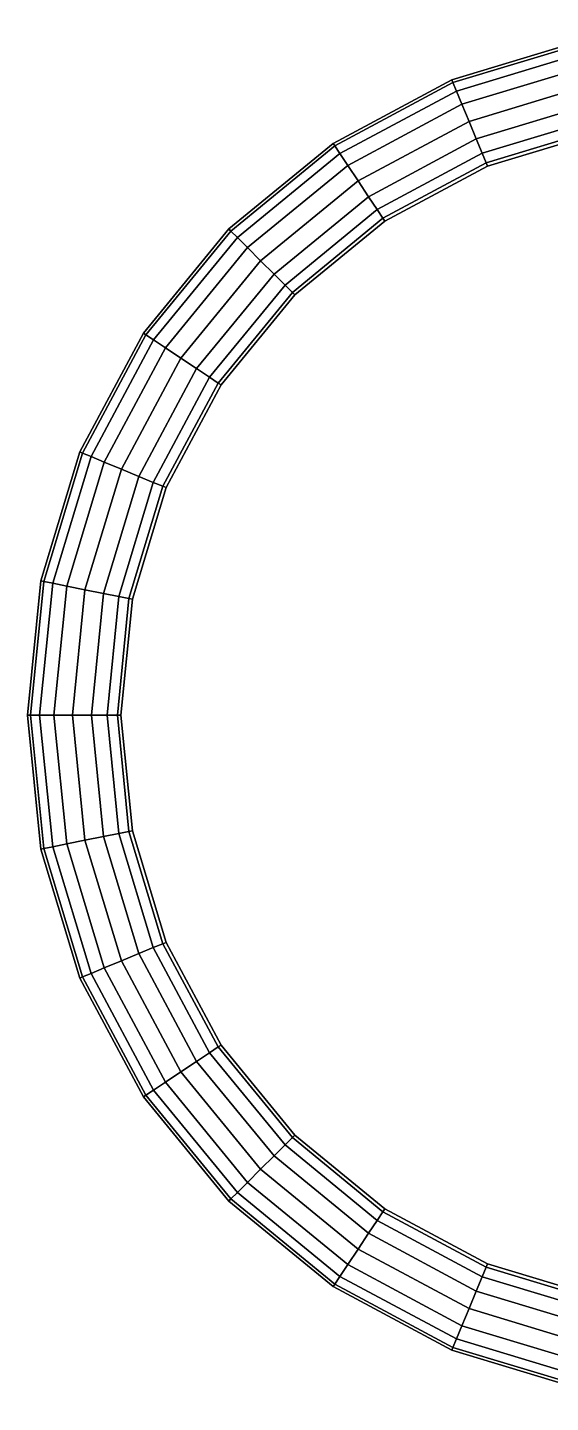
# Model space of a CAD drawing. Extents: x -1.16 to -0.13, y -0.58 to 0.46.
# Drawn here: x -1.165 to -0.77, y -0.581 to 0.457 of the extents above; entities that cross this region are included whole.
import ezdxf

# ---------------------------------------------------------------- set-up
doc = ezdxf.new("R2010")
doc.units = 0

# ---------------------------------------------------------------- blocks, each defined once
blk = doc.blocks.new('Circle')
at = {"layer": 'Meshes', "color": 250}
mesh = blk.add_polyface(dxfattribs=at)
corners = [(-0.137886, 0.693204), (-0.139745, 0.702547, 0.001734), (0, 0.716445, 0.001734), (0, 0.706917), (0, 0.691966), (-0.13497, 0.678543), (-0.124125, 0.624019), (-0.127298, 0.639973), (0, 0.652634), (0, 0.636363), (0, 0.625517, 0.001734), (-0.122009, 0.613382, 0.001734), (-0.131177, 0.659474), (0, 0.67252), (-0.100012, 0.266858, 0.006935), (-0.096443, 0.260722, 0.001734), (-0.111057, 0.259121, 0.001734), (-0.114958, 0.265221, 0.006935), (-0.114958, 0.265221, 0.020225), (-0.100012, 0.266858, 0.020225), (-0.085712, 0.264944, 0.020225), (-0.085712, 0.264944, 0.006935), (-0.140364, 0.705661, 0.006935), (0, 0.719621, 0.006935), (-0.140364, 0.705661, 0.020225), (0, 0.719621, 0.020225), (-0.121304, 0.609837, 0.006935), (-0.237991, 0.574562, 0.006935), (-0.239374, 0.577902, 0.001734), (0, 0.621901, 0.006935), (0, 0.621901, 0.020225), (-0.121304, 0.609837, 0.020225), (-0.237991, 0.574562, 0.020225), (-0.121304, 0.609837, 0.046222), (-0.237991, 0.574562, 0.046222), (0, 0.621901, 0.046222), (0, 0.621901, 0.072573), (-0.121304, 0.609837, 0.072573), (-0.237991, 0.574562, 0.072573), (-0.140364, 0.705661, 0.046222), (0, 0.719621, 0.046222), (-0.140364, 0.705661, 0.072573), (0, 0.719621, 0.072573), (-0.100012, 0.266858, 0.046222), (-0.114958, 0.265221, 0.046222), (-0.114958, 0.265221, 0.072573), (-0.100012, 0.266858, 0.072573), (-0.085712, 0.264944, 0.072573), (-0.085712, 0.264944, 0.046222), (-0.100012, 0.266858, 0.086922), (-0.114958, 0.265221, 0.086922), (-0.111057, 0.259121, 0.093183), (-0.096443, 0.260722, 0.093183), (-0.085712, 0.264944, 0.086922), (-0.140364, 0.705661, 0.086922), (0, 0.719621, 0.086922), (-0.139745, 0.702547, 0.093183), (0, 0.716445, 0.093183), (-0.121304, 0.609837, 0.086922), (-0.237991, 0.574562, 0.086922), (0, 0.621901, 0.086922), (0, 0.625517, 0.093183), (-0.122009, 0.613382, 0.093183), (-0.239374, 0.577902, 0.093183), (-0.137886, 0.693204, 0.095271), (0, 0.706917, 0.095271), (-0.13497, 0.678543, 0.095271), (0, 0.691966, 0.095271), (-0.124125, 0.624018, 0.095271), (0, 0.636363, 0.095271), (0, 0.652634, 0.095271), (-0.127298, 0.639973, 0.095271), (-0.243525, 0.587923, 0.095271), (-0.131177, 0.659474, 0.095271), (0, 0.67252, 0.095271)]
mesh.append_faces([[corners[k] for k in face] for face in [(0, 1, 2, 3), (0, 3, 4, 5), (6, 7, 8, 9), (6, 9, 10, 11), (12, 5, 4, 13), (12, 13, 8, 7), (14, 15, 16, 17), (14, 17, 18, 19), (14, 19, 20, 21), (22, 23, 2, 1), (22, 24, 25, 23), (26, 27, 28, 11), (26, 11, 10, 29), (26, 29, 30, 31), (26, 31, 32, 27), (33, 34, 32, 31), (33, 31, 30, 35), (33, 35, 36, 37), (33, 37, 38, 34), (39, 40, 25, 24), (39, 41, 42, 40), (43, 19, 18, 44), (43, 44, 45, 46), (43, 46, 47, 48), (43, 48, 20, 19), (49, 46, 45, 50), (49, 50, 51, 52), (49, 53, 47, 46), (54, 55, 42, 41), (54, 56, 57, 55), (58, 59, 38, 37), (58, 37, 36, 60), (58, 60, 61, 62), (58, 62, 63, 59), (64, 65, 57, 56), (64, 66, 67, 65), (68, 69, 70, 71), (68, 72, 63, 62), (68, 62, 61, 69), (73, 74, 67, 66), (73, 71, 70, 74)]], dxfattribs={"color": 250})
mesh = blk.add_polyface(dxfattribs=at)
corners = [(-0.392668, 0.58767), (-0.39796, 0.59559, 0.001734), (-0.274171, 0.661909, 0.001734), (-0.270525, 0.653107), (-0.264804, 0.639293), (-0.384363, 0.575241), (-0.137886, 0.693204), (-0.13497, 0.678543), (-0.139745, 0.702547, 0.001734), (-0.353478, 0.529017), (-0.362515, 0.542543), (-0.249752, 0.602955), (-0.243525, 0.587923), (-0.239374, 0.577902, 0.001734), (-0.347453, 0.52, 0.001734), (-0.373561, 0.559075), (-0.257362, 0.621327), (-0.124125, 0.624019), (-0.122009, 0.613382, 0.001734), (-0.127298, 0.639973), (-0.131177, 0.659474), (-0.140364, 0.705661, 0.006935), (-0.275387, 0.664843, 0.006935), (-0.275387, 0.664843, 0.020225), (-0.140364, 0.705661, 0.020225), (-0.399724, 0.59823, 0.006935), (-0.399724, 0.59823, 0.020225), (-0.345444, 0.516994, 0.006935), (-0.237991, 0.574562, 0.006935), (-0.237991, 0.574562, 0.020225), (-0.345444, 0.516994, 0.020225), (-0.345444, 0.516994, 0.046222), (-0.237991, 0.574562, 0.046222), (-0.237991, 0.574562, 0.072573), (-0.345444, 0.516994, 0.072573), (-0.399724, 0.59823, 0.046222), (-0.275387, 0.664843, 0.046222), (-0.399724, 0.59823, 0.072573), (-0.275387, 0.664843, 0.072573), (-0.140364, 0.705661, 0.046222), (-0.140364, 0.705661, 0.072573), (-0.140364, 0.705661, 0.086922), (-0.275387, 0.664843, 0.086922), (-0.274171, 0.661909, 0.093183), (-0.139745, 0.702547, 0.093183), (-0.399724, 0.59823, 0.086922), (-0.39796, 0.59559, 0.093183), (-0.345444, 0.516994, 0.086922), (-0.237991, 0.574562, 0.086922), (-0.239374, 0.577902, 0.093183), (-0.347453, 0.52, 0.093183), (-0.392668, 0.58767, 0.095271), (-0.270525, 0.653107, 0.095271), (-0.384363, 0.575241, 0.095271), (-0.264804, 0.639293, 0.095271), (-0.137886, 0.693204, 0.095271), (-0.13497, 0.678543, 0.095271), (-0.353478, 0.529017, 0.095271), (-0.243525, 0.587923, 0.095271), (-0.249752, 0.602955, 0.095271), (-0.362515, 0.542543, 0.095271), (-0.373561, 0.559075, 0.095271), (-0.257362, 0.621327, 0.095271), (-0.124125, 0.624018, 0.095271), (-0.127298, 0.639973, 0.095271), (-0.131177, 0.659474, 0.095271)]
mesh.append_faces([[corners[k] for k in face] for face in [(0, 1, 2, 3), (0, 3, 4, 5), (6, 7, 4, 3), (6, 3, 2, 8), (9, 10, 11, 12), (9, 12, 13, 14), (15, 5, 4, 16), (15, 16, 11, 10), (17, 18, 13, 12), (17, 12, 11, 19), (20, 19, 11, 16), (20, 16, 4, 7), (21, 8, 2, 22), (21, 22, 23, 24), (25, 22, 2, 1), (25, 26, 23, 22), (27, 14, 13, 28), (27, 28, 29, 30), (31, 30, 29, 32), (31, 32, 33, 34), (35, 36, 23, 26), (35, 37, 38, 36), (39, 24, 23, 36), (39, 36, 38, 40), (41, 40, 38, 42), (41, 42, 43, 44), (45, 42, 38, 37), (45, 46, 43, 42), (47, 34, 33, 48), (47, 48, 49, 50), (51, 52, 43, 46), (51, 53, 54, 52), (55, 44, 43, 52), (55, 52, 54, 56), (57, 58, 59, 60), (57, 50, 49, 58), (61, 62, 54, 53), (61, 60, 59, 62), (63, 64, 59, 58), (65, 56, 54, 62), (65, 62, 59, 64)]], dxfattribs={"color": 250})
mesh = blk.add_polyface(dxfattribs=at)
corners = [(-0.587669, 0.392668), (-0.59559, 0.397961, 0.001734), (-0.506603, 0.506603, 0.001734), (-0.499866, 0.499866), (-0.489294, 0.489294), (-0.57524, 0.384364), (-0.392668, 0.58767), (-0.384363, 0.575241), (-0.39796, 0.59559, 0.001734), (-0.529017, 0.353478), (-0.542543, 0.362516), (-0.461482, 0.461482), (-0.449977, 0.449977), (-0.559074, 0.373562), (-0.475543, 0.475543), (-0.353478, 0.529017), (-0.347453, 0.52, 0.001734), (-0.442307, 0.442307, 0.001734), (-0.362515, 0.542543), (-0.373561, 0.559075), (-0.399724, 0.59823, 0.006935), (-0.508849, 0.508849, 0.006935), (-0.508849, 0.508849, 0.020225), (-0.399724, 0.59823, 0.020225), (-0.59823, 0.399725, 0.006935), (-0.59823, 0.399725, 0.020225), (-0.345444, 0.516994, 0.006935), (-0.43975, 0.43975, 0.006935), (-0.345444, 0.516994, 0.020225), (-0.43975, 0.43975, 0.020225), (-0.345444, 0.516994, 0.046222), (-0.43975, 0.43975, 0.046222), (-0.345444, 0.516994, 0.072573), (-0.43975, 0.43975, 0.072573), (-0.59823, 0.399725, 0.046222), (-0.508849, 0.508849, 0.046222), (-0.59823, 0.399725, 0.072573), (-0.508849, 0.508849, 0.072573), (-0.399724, 0.59823, 0.046222), (-0.399724, 0.59823, 0.072573), (-0.399724, 0.59823, 0.086922), (-0.508849, 0.508849, 0.086922), (-0.506603, 0.506603, 0.093183), (-0.39796, 0.59559, 0.093183), (-0.59823, 0.399725, 0.086922), (-0.59559, 0.397961, 0.093183), (-0.345444, 0.516994, 0.086922), (-0.43975, 0.43975, 0.086922), (-0.347453, 0.52, 0.093183), (-0.442307, 0.442307, 0.093183), (-0.587669, 0.392668, 0.095271), (-0.499866, 0.499866, 0.095271), (-0.57524, 0.384364, 0.095271), (-0.489294, 0.489294, 0.095271), (-0.392668, 0.58767, 0.095271), (-0.384363, 0.575241, 0.095271), (-0.529017, 0.353478, 0.095271), (-0.449977, 0.449977, 0.095271), (-0.461482, 0.461482, 0.095271), (-0.542543, 0.362516, 0.095271), (-0.559074, 0.373562, 0.095271), (-0.475543, 0.475543, 0.095271), (-0.353478, 0.529017, 0.095271), (-0.362515, 0.542543, 0.095271), (-0.373561, 0.559075, 0.095271)]
mesh.append_faces([[corners[k] for k in face] for face in [(0, 1, 2, 3), (0, 3, 4, 5), (6, 7, 4, 3), (6, 3, 2, 8), (9, 10, 11, 12), (13, 5, 4, 14), (13, 14, 11, 10), (15, 16, 17, 12), (15, 12, 11, 18), (19, 18, 11, 14), (19, 14, 4, 7), (20, 8, 2, 21), (20, 21, 22, 23), (24, 21, 2, 1), (24, 25, 22, 21), (26, 27, 17, 16), (26, 28, 29, 27), (30, 31, 29, 28), (30, 32, 33, 31), (34, 35, 22, 25), (34, 36, 37, 35), (38, 23, 22, 35), (38, 35, 37, 39), (40, 39, 37, 41), (40, 41, 42, 43), (44, 41, 37, 36), (44, 45, 42, 41), (46, 47, 33, 32), (46, 48, 49, 47), (50, 51, 42, 45), (50, 52, 53, 51), (54, 43, 42, 51), (54, 51, 53, 55), (56, 57, 58, 59), (60, 61, 53, 52), (60, 59, 58, 61), (62, 63, 58, 57), (62, 57, 49, 48), (64, 55, 53, 61), (64, 61, 58, 63)]], dxfattribs={"color": 250})
mesh = blk.add_polyface(dxfattribs=at)
corners = [(-0.693204, 0.137887), (-0.702546, 0.139745, 0.001734), (-0.661909, 0.274172, 0.001734), (-0.653106, 0.270526), (-0.587669, 0.392668), (-0.57524, 0.384364), (-0.639293, 0.264804), (-0.59559, 0.397961, 0.001734), (-0.529017, 0.353478), (-0.52, 0.347453, 0.001734), (-0.577902, 0.239375, 0.001734), (-0.587923, 0.243526), (-0.602955, 0.249752), (-0.542543, 0.362516), (-0.449977, 0.449977), (-0.442307, 0.442307, 0.001734), (-0.559074, 0.373562), (-0.621327, 0.257362), (-0.59823, 0.399725, 0.006935), (-0.664843, 0.275387, 0.006935), (-0.664843, 0.275387, 0.020225), (-0.59823, 0.399725, 0.020225), (-0.705661, 0.140365, 0.006935), (-0.705661, 0.140365, 0.020225), (-0.516994, 0.345445, 0.006935), (-0.574561, 0.237991, 0.006935), (-0.43975, 0.43975, 0.006935), (-0.43975, 0.43975, 0.020225), (-0.516994, 0.345445, 0.020225), (-0.574561, 0.237991, 0.020225), (-0.516994, 0.345445, 0.046222), (-0.574561, 0.237991, 0.046222), (-0.43975, 0.43975, 0.046222), (-0.43975, 0.43975, 0.072573), (-0.516994, 0.345445, 0.072573), (-0.574561, 0.237991, 0.072573), (-0.705661, 0.140365, 0.046222), (-0.664843, 0.275387, 0.046222), (-0.705661, 0.140365, 0.072573), (-0.664843, 0.275387, 0.072573), (-0.59823, 0.399725, 0.046222), (-0.59823, 0.399725, 0.072573), (-0.59823, 0.399725, 0.086922), (-0.664843, 0.275387, 0.086922), (-0.661909, 0.274172, 0.093183), (-0.59559, 0.397961, 0.093183), (-0.705661, 0.140365, 0.086922), (-0.702546, 0.139745, 0.093183), (-0.516994, 0.345445, 0.086922), (-0.574561, 0.237991, 0.086922), (-0.43975, 0.43975, 0.086922), (-0.442307, 0.442307, 0.093183), (-0.52, 0.347453, 0.093183), (-0.577902, 0.239375, 0.093183), (-0.693204, 0.137887, 0.095271), (-0.653106, 0.270526, 0.095271), (-0.587669, 0.392668, 0.095271), (-0.639293, 0.264804, 0.095271), (-0.57524, 0.384364, 0.095271), (-0.529017, 0.353478, 0.095271), (-0.542543, 0.362516, 0.095271), (-0.602955, 0.249752, 0.095271), (-0.587923, 0.243526, 0.095271), (-0.449977, 0.449977, 0.095271), (-0.559074, 0.373562, 0.095271), (-0.621327, 0.257362, 0.095271)]
mesh.append_faces([[corners[k] for k in face] for face in [(0, 1, 2, 3), (4, 5, 6, 3), (4, 3, 2, 7), (8, 9, 10, 11), (8, 11, 12, 13), (8, 14, 15, 9), (16, 13, 12, 17), (16, 17, 6, 5), (18, 7, 2, 19), (18, 19, 20, 21), (22, 19, 2, 1), (22, 23, 20, 19), (24, 25, 10, 9), (24, 9, 15, 26), (24, 26, 27, 28), (24, 28, 29, 25), (30, 31, 29, 28), (30, 28, 27, 32), (30, 32, 33, 34), (30, 34, 35, 31), (36, 37, 20, 23), (36, 38, 39, 37), (40, 21, 20, 37), (40, 37, 39, 41), (42, 41, 39, 43), (42, 43, 44, 45), (46, 43, 39, 38), (46, 47, 44, 43), (48, 49, 35, 34), (48, 34, 33, 50), (48, 50, 51, 52), (48, 52, 53, 49), (54, 55, 44, 47), (56, 45, 44, 55), (56, 55, 57, 58), (59, 60, 61, 62), (59, 62, 53, 52), (59, 52, 51, 63), (64, 58, 57, 65), (64, 65, 61, 60)]], dxfattribs={"color": 250})
mesh = blk.add_polyface(dxfattribs=at)
corners = [(-0.693204, 0.137887), (-0.678542, 0.134971), (-0.691966, 0), (-0.706917, 0), (-0.716445, 0, 0.001734), (-0.702546, 0.139745, 0.001734), (-0.653106, 0.270526), (-0.639293, 0.264804), (-0.624018, 0.124125), (-0.613382, 0.122009, 0.001734), (-0.625516, 0, 0.001734), (-0.636363, 0), (-0.652634, 0), (-0.639973, 0.127299), (-0.602955, 0.249752), (-0.587923, 0.243526), (-0.577902, 0.239375, 0.001734), (-0.659473, 0.131177), (-0.67252, 0), (-0.621327, 0.257362), (-0.705661, 0.140365, 0.006935), (-0.719621, 0, 0.006935), (-0.719621, 0, 0.020225), (-0.705661, 0.140365, 0.020225), (-0.609836, 0.121304, 0.006935), (-0.621901, 0, 0.006935), (-0.574561, 0.237991, 0.006935), (-0.574561, 0.237991, 0.020225), (-0.609836, 0.121304, 0.020225), (-0.621901, 0, 0.020225), (-0.609836, 0.121304, 0.046222), (-0.621901, 0, 0.046222), (-0.574561, 0.237991, 0.046222), (-0.574561, 0.237991, 0.072573), (-0.609836, 0.121304, 0.072573), (-0.621901, 0, 0.072573), (-0.705661, 0.140365, 0.046222), (-0.719621, 0, 0.046222), (-0.719621, 0, 0.072573), (-0.705661, 0.140365, 0.072573), (-0.705661, 0.140365, 0.086922), (-0.719621, 0, 0.086922), (-0.716445, 0, 0.093183), (-0.702546, 0.139745, 0.093183), (-0.609836, 0.121304, 0.086922), (-0.621901, 0, 0.086922), (-0.574561, 0.237991, 0.086922), (-0.577902, 0.239375, 0.093183), (-0.613382, 0.122009, 0.093183), (-0.625516, 0, 0.093183), (-0.693204, 0.137887, 0.095271), (-0.706917, 0, 0.09527), (-0.691966, 0, 0.09527), (-0.678542, 0.134971, 0.095271), (-0.639293, 0.264804, 0.095271), (-0.653106, 0.270526, 0.095271), (-0.624018, 0.124125, 0.09527), (-0.587923, 0.243526, 0.095271), (-0.602955, 0.249752, 0.095271), (-0.639973, 0.127299, 0.09527), (-0.652634, 0, 0.09527), (-0.636363, 0, 0.09527), (-0.659473, 0.131177, 0.095271), (-0.621327, 0.257362, 0.095271), (-0.67252, 0, 0.09527)]
mesh.append_faces([[corners[k] for k in face] for face in [(0, 1, 2, 3), (0, 3, 4, 5), (0, 6, 7, 1), (8, 9, 10, 11), (8, 11, 12, 13), (8, 13, 14, 15), (8, 15, 16, 9), (17, 13, 12, 18), (17, 18, 2, 1), (17, 1, 7, 19), (17, 19, 14, 13), (20, 5, 4, 21), (20, 21, 22, 23), (24, 25, 10, 9), (24, 9, 16, 26), (24, 26, 27, 28), (24, 28, 29, 25), (30, 31, 29, 28), (30, 28, 27, 32), (30, 32, 33, 34), (30, 34, 35, 31), (36, 23, 22, 37), (36, 37, 38, 39), (40, 39, 38, 41), (40, 41, 42, 43), (44, 45, 35, 34), (44, 34, 33, 46), (44, 46, 47, 48), (44, 48, 49, 45), (50, 43, 42, 51), (50, 51, 52, 53), (50, 53, 54, 55), (56, 57, 58, 59), (56, 59, 60, 61), (56, 61, 49, 48), (56, 48, 47, 57), (62, 63, 54, 53), (62, 53, 52, 64), (62, 64, 60, 59), (62, 59, 58, 63)]], dxfattribs={"color": 250})
mesh = blk.add_polyface(dxfattribs=at)
corners = [(-0.693204, -0.137887), (-0.678542, -0.134971), (-0.639293, -0.264804), (-0.653106, -0.270526), (-0.702546, -0.139745, 0.001734), (-0.716445, 0, 0.001734), (-0.706917, 0), (-0.691966, 0), (-0.624018, -0.124125), (-0.613382, -0.122009, 0.001734), (-0.577902, -0.239375, 0.001734), (-0.587923, -0.243526), (-0.602955, -0.249752), (-0.639973, -0.127299), (-0.652634, 0), (-0.636363, 0), (-0.625516, 0, 0.001734), (-0.659473, -0.131177), (-0.621327, -0.257362), (-0.67252, 0), (-0.705661, -0.140365, 0.006935), (-0.719621, 0, 0.006935), (-0.705661, -0.140365, 0.020225), (-0.719621, 0, 0.020225), (-0.609836, -0.121304, 0.006935), (-0.574561, -0.237991, 0.006935), (-0.621901, 0, 0.006935), (-0.621901, 0, 0.020225), (-0.609836, -0.121304, 0.020225), (-0.574561, -0.237991, 0.020225), (-0.609836, -0.121304, 0.046222), (-0.574561, -0.237991, 0.046222), (-0.621901, 0, 0.046222), (-0.621901, 0, 0.072573), (-0.609836, -0.121304, 0.072573), (-0.574561, -0.237991, 0.072573), (-0.705661, -0.140365, 0.046222), (-0.719621, 0, 0.046222), (-0.705661, -0.140365, 0.072573), (-0.719621, 0, 0.072573), (-0.705661, -0.140365, 0.086922), (-0.719621, 0, 0.086922), (-0.702546, -0.139745, 0.093183), (-0.716445, 0, 0.093183), (-0.609836, -0.121304, 0.086922), (-0.574561, -0.237991, 0.086922), (-0.621901, 0, 0.086922), (-0.625516, 0, 0.093183), (-0.613382, -0.122009, 0.093183), (-0.577902, -0.239375, 0.093183), (-0.693204, -0.137887, 0.09527), (-0.706917, 0, 0.09527), (-0.661909, -0.274172, 0.093183), (-0.653106, -0.270526, 0.09527), (-0.639293, -0.264804, 0.09527), (-0.678542, -0.134971, 0.09527), (-0.691966, 0, 0.09527), (-0.624018, -0.124125, 0.09527), (-0.636363, 0, 0.09527), (-0.652634, 0, 0.09527), (-0.639973, -0.127299, 0.09527), (-0.602955, -0.249752, 0.09527), (-0.587923, -0.243526, 0.09527), (-0.659473, -0.131177, 0.09527), (-0.67252, 0, 0.09527), (-0.621327, -0.257362, 0.09527)]
mesh.append_faces([[corners[k] for k in face] for face in [(0, 1, 2, 3), (0, 4, 5, 6), (0, 6, 7, 1), (8, 9, 10, 11), (8, 11, 12, 13), (8, 13, 14, 15), (8, 15, 16, 9), (17, 13, 12, 18), (17, 18, 2, 1), (17, 1, 7, 19), (17, 19, 14, 13), (20, 21, 5, 4), (20, 22, 23, 21), (24, 25, 10, 9), (24, 9, 16, 26), (24, 26, 27, 28), (24, 28, 29, 25), (30, 31, 29, 28), (30, 28, 27, 32), (30, 32, 33, 34), (30, 34, 35, 31), (36, 37, 23, 22), (36, 38, 39, 37), (40, 41, 39, 38), (40, 42, 43, 41), (44, 45, 35, 34), (44, 34, 33, 46), (44, 46, 47, 48), (44, 48, 49, 45), (50, 51, 43, 42), (50, 42, 52, 53), (50, 53, 54, 55), (50, 55, 56, 51), (57, 58, 59, 60), (57, 60, 61, 62), (57, 62, 49, 48), (57, 48, 47, 58), (63, 64, 56, 55), (63, 55, 54, 65), (63, 65, 61, 60), (63, 60, 59, 64)]], dxfattribs={"color": 250})
mesh = blk.add_polyface(dxfattribs=at)
corners = [(-0.58767, -0.392668), (-0.59559, -0.397961, 0.001734), (-0.661909, -0.274172, 0.001734), (-0.653106, -0.270526), (-0.639293, -0.264804), (-0.57524, -0.384364), (-0.693204, -0.137887), (-0.702546, -0.139745, 0.001734), (-0.529017, -0.353478), (-0.52, -0.347453, 0.001734), (-0.442307, -0.442307, 0.001734), (-0.449977, -0.449977), (-0.542543, -0.362516), (-0.602955, -0.249752), (-0.587923, -0.243526), (-0.577902, -0.239375, 0.001734), (-0.559075, -0.373562), (-0.621327, -0.257362), (-0.705661, -0.140365, 0.006935), (-0.664843, -0.275387, 0.006935), (-0.664843, -0.275387, 0.020225), (-0.705661, -0.140365, 0.020225), (-0.59823, -0.399725, 0.006935), (-0.59823, -0.399725, 0.020225), (-0.516994, -0.345445, 0.006935), (-0.43975, -0.43975, 0.006935), (-0.574561, -0.237991, 0.006935), (-0.574561, -0.237991, 0.020225), (-0.516994, -0.345445, 0.020225), (-0.43975, -0.43975, 0.020225), (-0.516994, -0.345445, 0.046222), (-0.43975, -0.43975, 0.046222), (-0.574561, -0.237991, 0.046222), (-0.574561, -0.237991, 0.072573), (-0.516994, -0.345445, 0.072573), (-0.43975, -0.43975, 0.072573), (-0.59823, -0.399725, 0.046222), (-0.664843, -0.275387, 0.046222), (-0.59823, -0.399725, 0.072573), (-0.664843, -0.275387, 0.072573), (-0.705661, -0.140365, 0.046222), (-0.705661, -0.140365, 0.072573), (-0.705661, -0.140365, 0.086922), (-0.664843, -0.275387, 0.086922), (-0.661909, -0.274172, 0.093183), (-0.702546, -0.139745, 0.093183), (-0.59823, -0.399725, 0.086922), (-0.59559, -0.397961, 0.093183), (-0.516994, -0.345445, 0.086922), (-0.43975, -0.43975, 0.086922), (-0.574561, -0.237991, 0.086922), (-0.577902, -0.239375, 0.093183), (-0.52, -0.347453, 0.093183), (-0.442307, -0.442307, 0.093183), (-0.58767, -0.392668, 0.09527), (-0.653106, -0.270526, 0.09527), (-0.57524, -0.384364, 0.09527), (-0.639293, -0.264804, 0.09527), (-0.529017, -0.353478, 0.09527), (-0.587923, -0.243526, 0.09527), (-0.602955, -0.249752, 0.09527), (-0.542543, -0.362516, 0.09527), (-0.461482, -0.461482, 0.09527), (-0.449977, -0.449977, 0.09527), (-0.559075, -0.373562, 0.09527), (-0.621327, -0.257362, 0.09527)]
mesh.append_faces([[corners[k] for k in face] for face in [(0, 1, 2, 3), (0, 3, 4, 5), (6, 3, 2, 7), (8, 9, 10, 11), (8, 12, 13, 14), (8, 14, 15, 9), (16, 5, 4, 17), (16, 17, 13, 12), (18, 7, 2, 19), (18, 19, 20, 21), (22, 19, 2, 1), (22, 23, 20, 19), (24, 25, 10, 9), (24, 9, 15, 26), (24, 26, 27, 28), (24, 28, 29, 25), (30, 31, 29, 28), (30, 28, 27, 32), (30, 32, 33, 34), (30, 34, 35, 31), (36, 37, 20, 23), (36, 38, 39, 37), (40, 21, 20, 37), (40, 37, 39, 41), (42, 41, 39, 43), (42, 43, 44, 45), (46, 43, 39, 38), (46, 47, 44, 43), (48, 49, 35, 34), (48, 34, 33, 50), (48, 50, 51, 52), (48, 52, 53, 49), (54, 55, 44, 47), (54, 56, 57, 55), (58, 59, 60, 61), (58, 61, 62, 63), (58, 63, 53, 52), (58, 52, 51, 59), (64, 65, 57, 56), (64, 61, 60, 65)]], dxfattribs={"color": 250})
mesh = blk.add_polyface(dxfattribs=at)
corners = [(-0.137887, -0.693204), (-0.13497, -0.678542), (0, -0.691966), (0, -0.706917), (0, -0.716445, 0.001734), (-0.139745, -0.702547, 0.001734), (-0.124125, -0.624018), (-0.122009, -0.613382, 0.001734), (0, -0.625517, 0.001734), (0, -0.636363), (0, -0.652634), (-0.127298, -0.639973), (-0.131177, -0.659473), (0, -0.67252), (-0.100012, -0.284125, 0.006935), (-0.084259, -0.281798, 0.006935), (-0.084259, -0.281798, 0.020225), (-0.100012, -0.284125, 0.020225), (-0.114958, -0.28204, 0.020225), (-0.114958, -0.28204, 0.006935), (-0.111056, -0.275964, 0.001734), (-0.096443, -0.278002, 0.001734), (-0.140364, -0.705661, 0.006935), (0, -0.719621, 0.006935), (0, -0.719621, 0.020225), (-0.140364, -0.705661, 0.020225), (-0.121304, -0.609836, 0.006935), (0, -0.621901, 0.006935), (-0.239375, -0.577902, 0.001734), (-0.237991, -0.574562, 0.006935), (-0.237991, -0.574562, 0.020225), (-0.121304, -0.609836, 0.020225), (0, -0.621901, 0.020225), (-0.121304, -0.609836, 0.046222), (0, -0.621901, 0.046222), (-0.237991, -0.574562, 0.046222), (-0.237991, -0.574562, 0.072573), (-0.121304, -0.609836, 0.072573), (0, -0.621901, 0.072573), (-0.140364, -0.705661, 0.046222), (0, -0.719621, 0.046222), (0, -0.719621, 0.072572), (-0.140364, -0.705661, 0.072572), (-0.100012, -0.284125, 0.046222), (-0.084259, -0.281798, 0.046222), (-0.084259, -0.281798, 0.072573), (-0.100012, -0.284125, 0.072573), (-0.114958, -0.28204, 0.072573), (-0.114958, -0.28204, 0.046222), (-0.100012, -0.284125, 0.086922), (-0.084259, -0.281798, 0.086922), (-0.114958, -0.28204, 0.086922), (-0.140364, -0.705661, 0.086922), (0, -0.719621, 0.086922), (0, -0.716445, 0.093183), (-0.139745, -0.702547, 0.093183), (-0.121304, -0.609836, 0.086922), (0, -0.621901, 0.086922), (-0.237991, -0.574562, 0.086922), (-0.239375, -0.577902, 0.093183), (-0.122009, -0.613382, 0.093183), (0, -0.625517, 0.093183), (-0.137887, -0.693204, 0.09527), (0, -0.706917, 0.09527), (0, -0.691966, 0.09527), (-0.13497, -0.678542, 0.09527), (-0.124125, -0.624018, 0.09527), (-0.127298, -0.639973, 0.09527), (0, -0.652634, 0.09527), (0, -0.636363, 0.09527), (-0.243526, -0.587923, 0.09527), (-0.131177, -0.659473, 0.09527), (0, -0.67252, 0.09527)]
mesh.append_faces([[corners[k] for k in face] for face in [(0, 1, 2, 3), (0, 3, 4, 5), (6, 7, 8, 9), (6, 9, 10, 11), (12, 11, 10, 13), (12, 13, 2, 1), (14, 15, 16, 17), (14, 17, 18, 19), (14, 19, 20, 21), (22, 5, 4, 23), (22, 23, 24, 25), (26, 27, 8, 7), (26, 7, 28, 29), (26, 29, 30, 31), (26, 31, 32, 27), (33, 34, 32, 31), (33, 31, 30, 35), (33, 35, 36, 37), (33, 37, 38, 34), (39, 25, 24, 40), (39, 40, 41, 42), (43, 17, 16, 44), (43, 44, 45, 46), (43, 46, 47, 48), (43, 48, 18, 17), (49, 46, 45, 50), (49, 51, 47, 46), (52, 42, 41, 53), (52, 53, 54, 55), (56, 57, 38, 37), (56, 37, 36, 58), (56, 58, 59, 60), (56, 60, 61, 57), (62, 55, 54, 63), (62, 63, 64, 65), (66, 67, 68, 69), (66, 69, 61, 60), (66, 60, 59, 70), (71, 65, 64, 72), (71, 72, 68, 67)]], dxfattribs={"color": 250})
mesh = blk.add_polyface(dxfattribs=at)
corners = [(-0.392668, -0.58767), (-0.39796, -0.59559, 0.001734), (-0.506603, -0.506603, 0.001734), (-0.499866, -0.499866), (-0.489294, -0.489294), (-0.384363, -0.575241), (-0.58767, -0.392668), (-0.57524, -0.384364), (-0.59559, -0.397961, 0.001734), (-0.353478, -0.529017), (-0.362516, -0.542543), (-0.461482, -0.461482), (-0.449977, -0.449977), (-0.442307, -0.442307, 0.001734), (-0.347453, -0.52, 0.001734), (-0.373562, -0.559075), (-0.475543, -0.475544), (-0.529017, -0.353478), (-0.542543, -0.362516), (-0.559075, -0.373562), (-0.59823, -0.399725, 0.006935), (-0.508849, -0.508849, 0.006935), (-0.508849, -0.508849, 0.020225), (-0.59823, -0.399725, 0.020225), (-0.399725, -0.59823, 0.006935), (-0.399725, -0.59823, 0.020225), (-0.345444, -0.516994, 0.006935), (-0.43975, -0.43975, 0.006935), (-0.43975, -0.43975, 0.020225), (-0.345444, -0.516994, 0.020225), (-0.345444, -0.516994, 0.046222), (-0.43975, -0.43975, 0.046222), (-0.43975, -0.43975, 0.072573), (-0.345444, -0.516994, 0.072573), (-0.399725, -0.59823, 0.046222), (-0.508849, -0.508849, 0.046222), (-0.275387, -0.664843, 0.020225), (-0.275387, -0.664843, 0.046222), (-0.399725, -0.59823, 0.072573), (-0.508849, -0.508849, 0.072573), (-0.59823, -0.399725, 0.046222), (-0.59823, -0.399725, 0.072573), (-0.59823, -0.399725, 0.086922), (-0.508849, -0.508849, 0.086922), (-0.506603, -0.506603, 0.093183), (-0.59559, -0.397961, 0.093183), (-0.399725, -0.59823, 0.086922), (-0.39796, -0.59559, 0.093183), (-0.345444, -0.516994, 0.086922), (-0.43975, -0.43975, 0.086922), (-0.442307, -0.442307, 0.093183), (-0.347453, -0.52, 0.093183), (-0.392668, -0.58767, 0.09527), (-0.499866, -0.499866, 0.09527), (-0.384363, -0.575241, 0.09527), (-0.489294, -0.489294, 0.09527), (-0.58767, -0.392668, 0.09527), (-0.57524, -0.384364, 0.09527), (-0.353478, -0.529017, 0.09527), (-0.449977, -0.449977, 0.09527), (-0.461482, -0.461482, 0.09527), (-0.362516, -0.542543, 0.09527), (-0.373562, -0.559075, 0.09527), (-0.475543, -0.475543, 0.09527), (-0.559075, -0.373562, 0.09527), (-0.542543, -0.362516, 0.09527)]
mesh.append_faces([[corners[k] for k in face] for face in [(0, 1, 2, 3), (0, 3, 4, 5), (6, 7, 4, 3), (6, 3, 2, 8), (9, 10, 11, 12), (9, 12, 13, 14), (15, 5, 4, 16), (15, 16, 11, 10), (17, 12, 11, 18), (19, 18, 11, 16), (19, 16, 4, 7), (20, 8, 2, 21), (20, 21, 22, 23), (24, 21, 2, 1), (24, 25, 22, 21), (26, 14, 13, 27), (26, 27, 28, 29), (30, 29, 28, 31), (30, 31, 32, 33), (34, 35, 22, 25), (34, 25, 36, 37), (34, 38, 39, 35), (40, 23, 22, 35), (40, 35, 39, 41), (42, 41, 39, 43), (42, 43, 44, 45), (46, 43, 39, 38), (46, 47, 44, 43), (48, 33, 32, 49), (48, 49, 50, 51), (52, 53, 44, 47), (52, 54, 55, 53), (56, 45, 44, 53), (56, 53, 55, 57), (58, 59, 60, 61), (58, 51, 50, 59), (62, 63, 55, 54), (62, 61, 60, 63), (64, 57, 55, 63), (64, 63, 60, 65)]], dxfattribs={"color": 250})
mesh = blk.add_polyface(dxfattribs=at)
corners = [(-0.137887, -0.693204), (-0.139745, -0.702547, 0.001734), (-0.274171, -0.661909, 0.001734), (-0.270525, -0.653107), (-0.264804, -0.639293), (-0.13497, -0.678542), (-0.392668, -0.58767), (-0.384363, -0.575241), (-0.39796, -0.59559, 0.001734), (-0.124125, -0.624018), (-0.127298, -0.639973), (-0.249752, -0.602955), (-0.243526, -0.587923), (-0.239375, -0.577902, 0.001734), (-0.122009, -0.613382, 0.001734), (-0.131177, -0.659473), (-0.257362, -0.621327), (-0.353478, -0.529017), (-0.347453, -0.52, 0.001734), (-0.362516, -0.542543), (-0.373562, -0.559075), (-0.399725, -0.59823, 0.006935), (-0.275387, -0.664843, 0.006935), (-0.275387, -0.664843, 0.020225), (-0.399725, -0.59823, 0.020225), (-0.140364, -0.705661, 0.006935), (-0.140364, -0.705661, 0.020225), (-0.345444, -0.516994, 0.006935), (-0.237991, -0.574562, 0.006935), (-0.345444, -0.516994, 0.020225), (-0.237991, -0.574562, 0.020225), (-0.345444, -0.516994, 0.046222), (-0.237991, -0.574562, 0.046222), (-0.345444, -0.516994, 0.072573), (-0.237991, -0.574562, 0.072573), (-0.140364, -0.705661, 0.046222), (-0.275387, -0.664843, 0.046222), (-0.140364, -0.705661, 0.072572), (-0.275387, -0.664843, 0.072572), (-0.399725, -0.59823, 0.046222), (-0.399725, -0.59823, 0.072573), (-0.399725, -0.59823, 0.086922), (-0.275387, -0.664843, 0.086922), (-0.274171, -0.661909, 0.093183), (-0.39796, -0.59559, 0.093183), (-0.140364, -0.705661, 0.086922), (-0.139745, -0.702547, 0.093183), (-0.345444, -0.516994, 0.086922), (-0.237991, -0.574562, 0.086922), (-0.347453, -0.52, 0.093183), (-0.239375, -0.577902, 0.093183), (-0.137887, -0.693204, 0.09527), (-0.270525, -0.653107, 0.09527), (-0.13497, -0.678542, 0.09527), (-0.264804, -0.639293, 0.09527), (-0.392668, -0.58767, 0.09527), (-0.384363, -0.575241, 0.09527), (-0.124125, -0.624018, 0.09527), (-0.243526, -0.587923, 0.09527), (-0.249752, -0.602955, 0.09527), (-0.127298, -0.639973, 0.09527), (-0.131177, -0.659473, 0.09527), (-0.257362, -0.621327, 0.09527), (-0.353478, -0.529017, 0.09527), (-0.362516, -0.542543, 0.09527), (-0.373562, -0.559075, 0.09527)]
mesh.append_faces([[corners[k] for k in face] for face in [(0, 1, 2, 3), (0, 3, 4, 5), (6, 7, 4, 3), (6, 3, 2, 8), (9, 10, 11, 12), (9, 12, 13, 14), (15, 5, 4, 16), (15, 16, 11, 10), (17, 18, 13, 12), (17, 12, 11, 19), (20, 19, 11, 16), (20, 16, 4, 7), (21, 8, 2, 22), (21, 22, 23, 24), (25, 22, 2, 1), (25, 26, 23, 22), (27, 28, 13, 18), (27, 29, 30, 28), (31, 32, 30, 29), (31, 33, 34, 32), (35, 36, 23, 26), (35, 37, 38, 36), (39, 36, 38, 40), (41, 40, 38, 42), (41, 42, 43, 44), (45, 42, 38, 37), (45, 46, 43, 42), (47, 48, 34, 33), (47, 49, 50, 48), (51, 52, 43, 46), (51, 53, 54, 52), (55, 44, 43, 52), (55, 52, 54, 56), (57, 58, 59, 60), (61, 62, 54, 53), (61, 60, 59, 62), (63, 64, 59, 58), (63, 58, 50, 49), (65, 56, 54, 62), (65, 62, 59, 64)]], dxfattribs={"color": 250})

msp = doc.modelspace()

# ---------------------------------------------------------------- block references
at = {"layer": '1025', "xscale": 0.721093, "yscale": 0.721093, "zscale": 0.721093}
msp.add_blockref('Circle', (-0.645742, -0.062272, 0.878625), dxfattribs=at)

doc.saveas('drawing.dxf')
